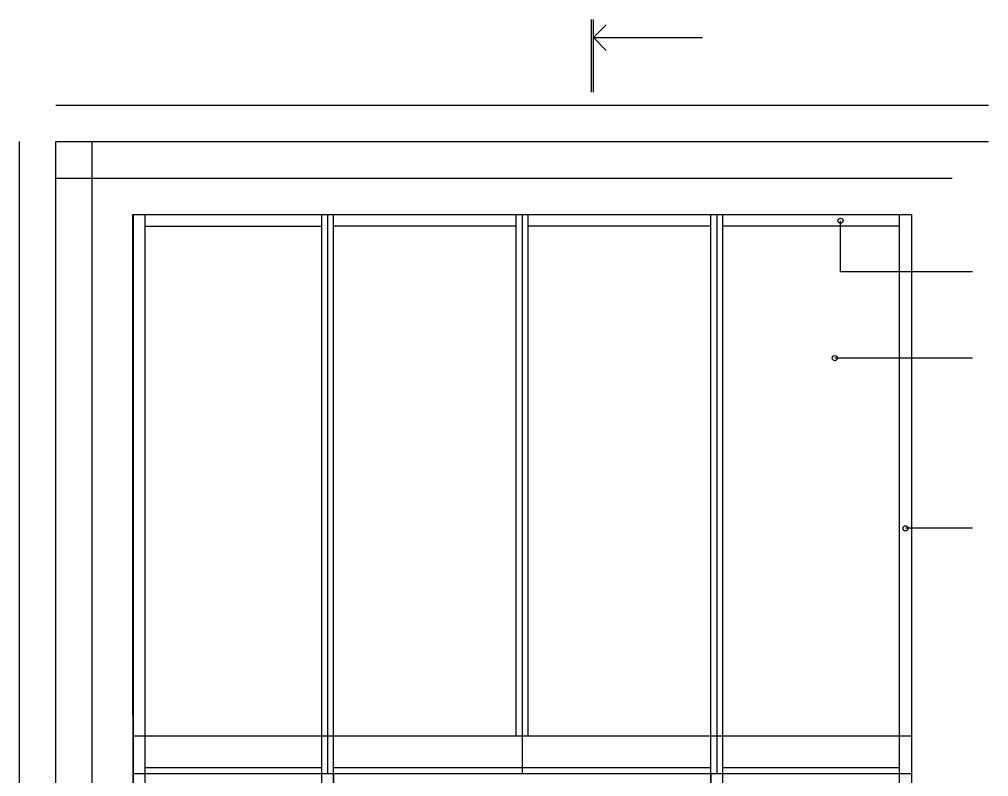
# Model space of a CAD drawing. Header units: metres. Extents: x 28.6 to 43.7, y -25.5 to -16.5.
# Drawn here: x 29.52 to 34.85, y -22 to -17.84 of the extents above; entities that cross this region are included whole.
import ezdxf

# ---------------------------------------------------------------- set-up
doc = ezdxf.new("R2010")
doc.units = ezdxf.units.M
doc.layers.add('0-COTAS REF', color=7, linetype='Continuous')
doc.layers.add('0-TEXTO', color=7, linetype='Continuous')

msp = doc.modelspace()

# ---------------------------------------------------------------- linework, layer by layer
at = {"color": 11}
for p, q in [((30.1482, -18.9106), (30.1482, -24.4206)), ((31.2182, -18.9106), (31.2182, -21.9881)), ((32.2882, -18.9106), (32.2882, -21.9881)), ((33.3582, -18.9106), (33.3582, -21.9881)), ((34.4282, -21.9881), (30.1482, -21.9881)), ((31.2507, -21.9881), (31.2507, -24.4206)), ((33.3257, -21.9881), (33.3257, -24.4206))]:
    msp.add_line(p, q, dxfattribs=at)
at = {"color": 8}
for p, q in [((30.2132, -18.9106), (30.2132, -24.4206)), ((31.1857, -24.4206), (31.1857, -18.9106)), ((31.2507, -24.4206), (31.2507, -18.9106)), ((32.2557, -21.7808), (32.2557, -18.9106)), ((32.3207, -21.7808), (32.3207, -18.9106)), ((33.3257, -24.4206), (33.3257, -18.9106)), ((33.3907, -24.4206), (33.3907, -18.9106)), ((34.3632, -24.4206), (34.3632, -18.9106)), ((30.2132, -18.9756), (31.1857, -18.9756)), ((32.2557, -18.9756), (31.2507, -18.9756)), ((33.3257, -18.9756), (32.3207, -18.9756)), ((34.3632, -18.9756), (33.3907, -18.9756)), ((34.4282, -21.7808), (30.1482, -21.7808)), ((31.1857, -21.9556), (30.2132, -21.9556)), ((32.2882, -21.9556), (31.2507, -21.9556)), ((33.3257, -21.9556), (32.2882, -21.9556)), ((34.3632, -21.9556), (33.3907, -21.9556))]:
    msp.add_line(p, q, dxfattribs=at)
at = {"color": 11}
for points in [[(30.1477, -18.9106), (34.4282, -18.9106), (34.4282, -24.4206), (33.3257, -24.4206), (33.3257, -21.9881), (31.2507, -21.9881), (31.2507, -24.4206), (30.1482, -24.4206)], [(30.1482, -18.9106), (34.4282, -18.9106), (34.4282, -24.4206), (30.1482, -24.4206)]]:
    msp.add_lwpolyline(points, close=True, dxfattribs=at)
at = {"layer": '0-COTAS REF'}
for p, q in [((29.7232, -18.3106), (34.8532, -18.3106)), ((29.5232, -24.4206), (29.5232, -18.5106)), ((29.7232, -18.5106), (34.8532, -18.5106)), ((29.7232, -24.4206), (29.7232, -18.5106)), ((29.9232, -24.4206), (29.9232, -18.5106)), ((29.7232, -18.7106), (34.6532, -18.7106))]:
    msp.add_line(p, q, dxfattribs=at)
at = {"layer": '0-TEXTO', "color": 4}
for p, q in [((32.6701, -18.2377), (32.6701, -17.8377)), ((32.6801, -18.2377), (32.6801, -17.8377))]:
    msp.add_line(p, q, dxfattribs=at)
at = {"layer": '0-TEXTO', "color": 251}
for p, q in [((32.6801, -17.9377), (32.7508, -17.867)), ((32.6801, -17.9377), (33.2801, -17.9377)), ((32.7508, -18.0085), (32.6801, -17.9377))]:
    msp.add_line(p, q, dxfattribs=at)
at = {"layer": '0-TEXTO', "color": 12}
for p, q in [((34.039, -19.227), (34.039, -18.9457)), ((34.7652, -19.227), (34.039, -19.227)), ((34.7652, -19.7016), (34.0079, -19.7016)), ((34.7652, -20.638), (34.3962, -20.638))]:
    msp.add_line(p, q, dxfattribs=at)
at = {"layer": '0-TEXTO'}
for centre in [(34.039, -18.9457), (34.0079, -19.7016), (34.3962, -20.638)]:
    msp.add_circle(centre, 0.0143, dxfattribs=at)

doc.saveas('drawing.dxf')
